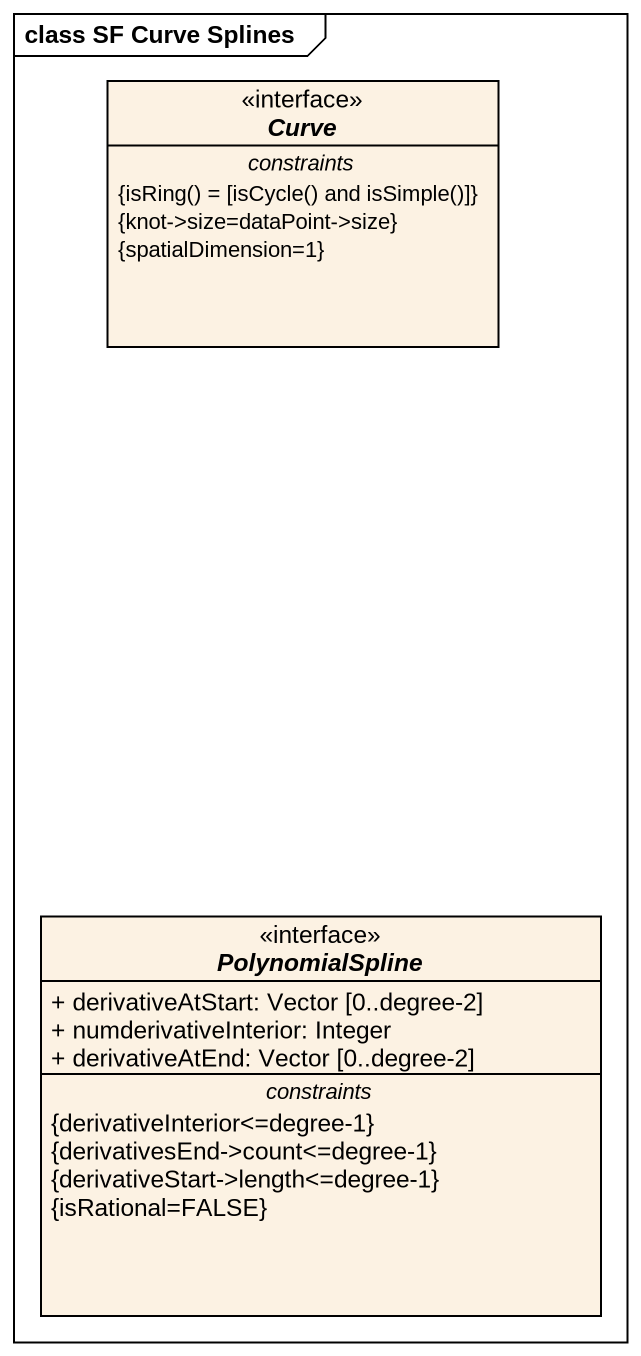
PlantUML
@startuml
mainframe class SF Curve Splines
hide circle
hide empty members
skinparam classAttributeIconSize 0
interface Curve {
  -- constraints --
  {field} {isRing() = [isCycle() and isSimple()]}
  {knot->size=dataPoint->size}
  {spatialDimension=1}
}
interface PolynomialSpline {
  + derivativeAtStart: Vector [0..degree-2]
  + numderivativeInterior: Integer
  + derivativeAtEnd: Vector [0..degree-2]
  -- constraints --
  {derivativeInterior<=degree-1}
  {derivativesEnd->count<=degree-1}
  {derivativeStart->length<=degree-1}
  {isRational=FALSE}
}
@enduml
